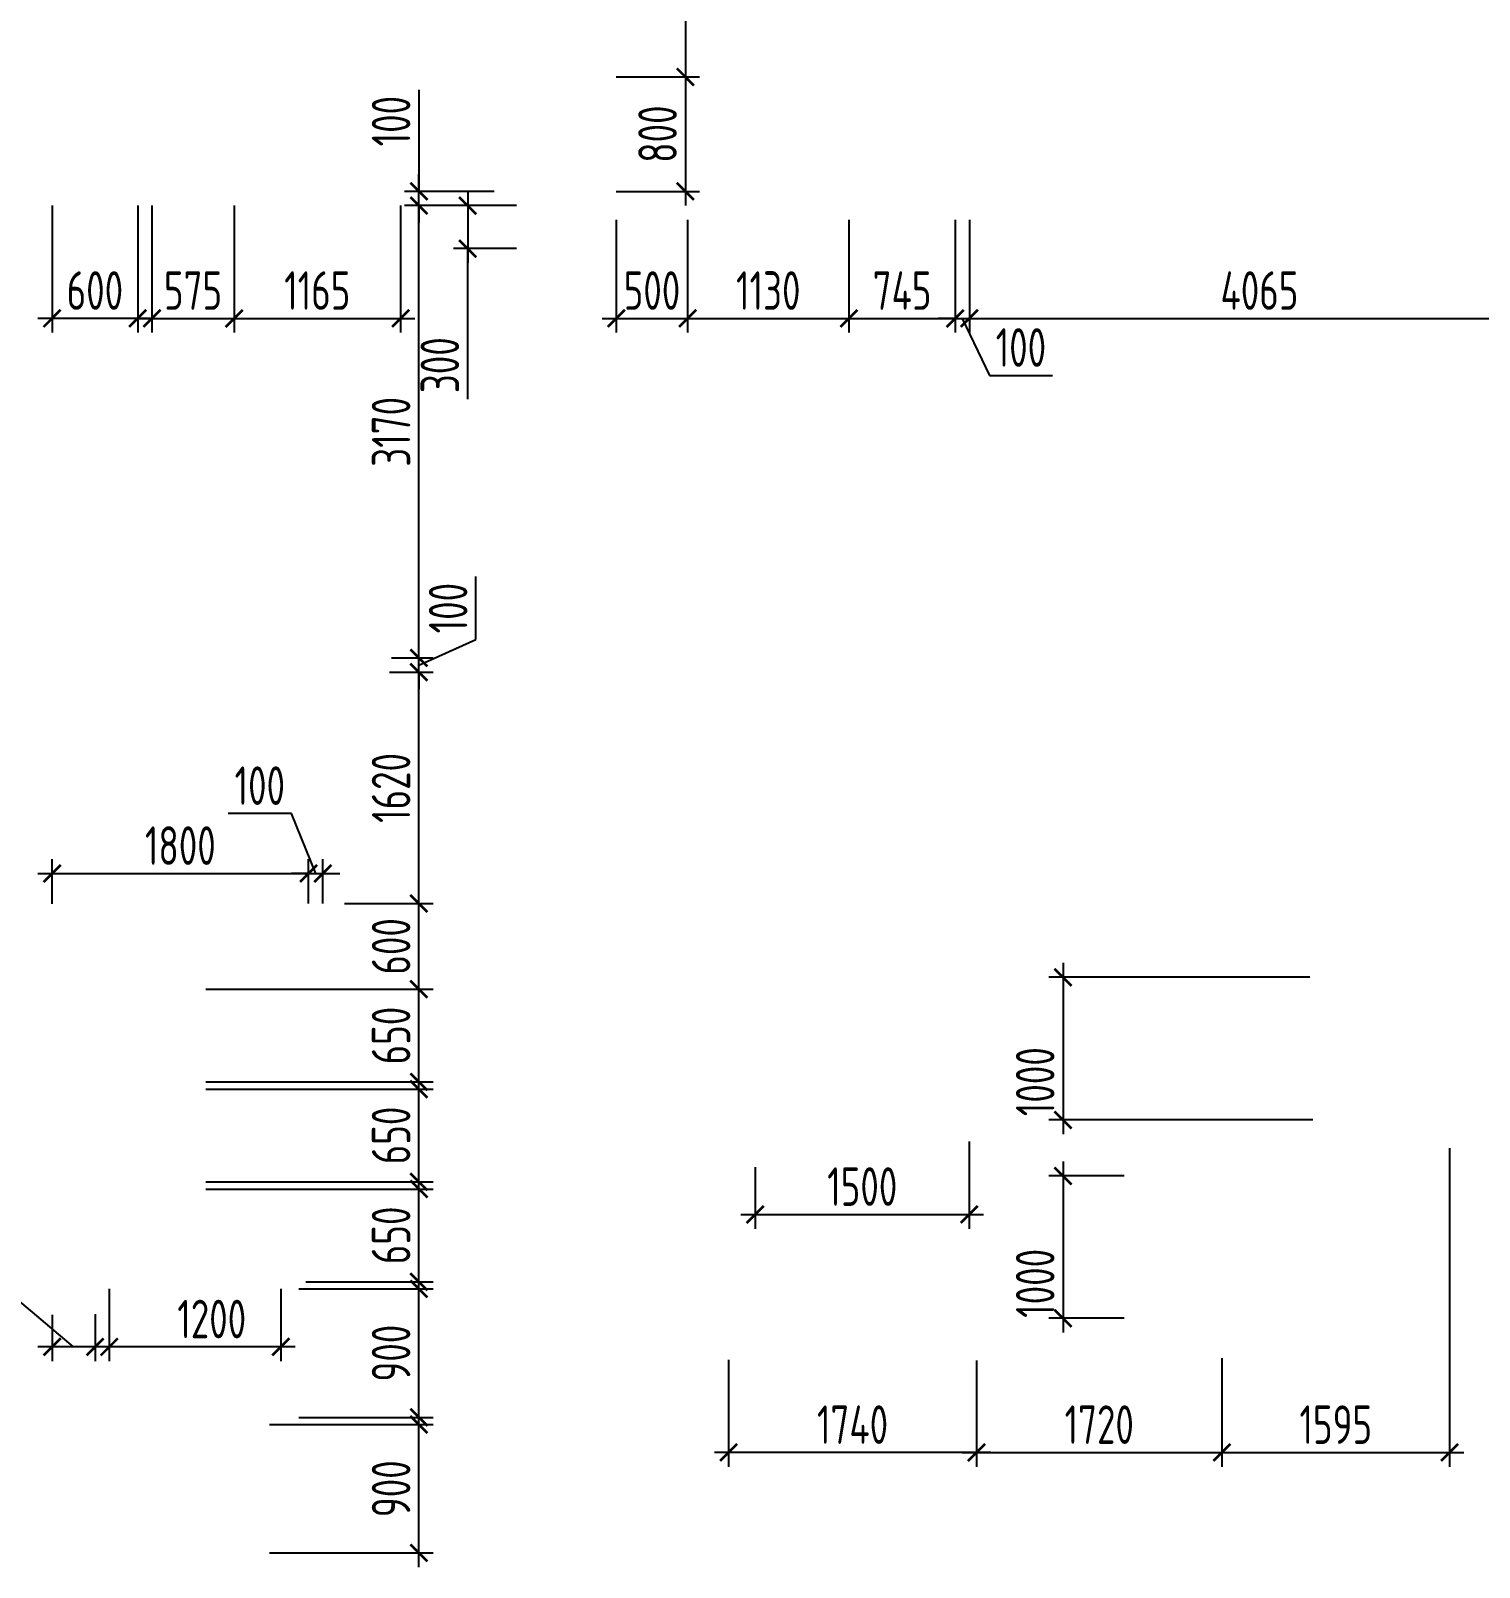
# Model space of a CAD drawing. Header units: millimetres. Extents: x -350007 to 535970, y -888 to 133718.
# Drawn here: x -194789 to -184635, y 61556 to 72321 of the extents above; entities that cross this region are included whole.
import ezdxf

# ---------------------------------------------------------------- set-up
doc = ezdxf.new("R2010")
doc.units = ezdxf.units.MM
doc.layers.add('АР_Размеры нов.', color=15, linetype='Continuous', lineweight=0)
doc.styles.add('ISOCPEUR', font='isocpeur.ttf', dxfattribs={"width": 0.7})
doc.dimstyles.new('R_100', dxfattribs={"dimtxt": 270, "dimasz": 120, "dimexe": 100, "dimexo": 0, "dimgap": 60, "dimtad": 1, "dimdec": 0, "dimrnd": 5, "dimzin": 0, "dimdsep": 46, "dimtxsty": 'ISOCPEUR', "dimblk": 'ARCHTICK', "dimcen": 0, "dimdle": 100, "dimclrd": 256, "dimclre": 256, "dimclrt": 256, "dimadec": 0, "dimazin": 0, "dimtfac": 2, "dimtdec": 0, "dimtofl": 0, "dimtmove": 1, "dimatfit": 3, "dimfxl": 1, "dimtvp": 3, "dimtolj": 1, "dimtzin": 0, "dimarcsym": 0})

# ---------------------------------------------------------------- blocks, each defined once
blk = doc.blocks.new('_ArchTick')
at = {"color": 0, "linetype": 'ByBlock', "const_width": 0.15}
blk.add_lwpolyline([(-0.5, -0.5), (0.5, 0.5)], dxfattribs=at)
blk = doc.blocks.new('*D2863')
at = {"layer": 'АР_Размеры нов.', "lineweight": -2, "ltscale": 100, "transparency": 16777216}
for p, q in [((-187553, 65790), (-187553, 64590)), ((-185824, 65690), (-187653, 65690)), ((-185801, 64690), (-187653, 64690))]:
    blk.add_line(p, q, dxfattribs=at)
at = {"layer": 'АР_Размеры нов.', "lineweight": -2, "ltscale": 100, "transparency": 16777216, "xscale": 120, "yscale": 120, "zscale": 120}
for p, rotation in [((-187553, 65690), 90), ((-187553, 64690), 270)]:
    blk.add_blockref('_ArchTick', p, dxfattribs=dict(at, rotation=rotation))
at = {"layer": 'АР_Размеры нов.', "ltscale": 100, "transparency": 16777216, "insert": (-187748, 64958), "char_height": 270, "attachment_point": 5, "rotation": 90, "style": 'ISOCPEUR'}
blk.add_mtext('\\A1;1000', dxfattribs=at)
blk = doc.blocks.new('*D2864')
at = {"layer": 'АР_Размеры нов.', "lineweight": -2, "ltscale": 100, "transparency": 16777216}
for p, q in [((-187553, 64398), (-187553, 63200)), ((-187125, 64298), (-187653, 64298)), ((-187125, 63300), (-187653, 63300))]:
    blk.add_line(p, q, dxfattribs=at)
at = {"layer": 'АР_Размеры нов.', "lineweight": -2, "ltscale": 100, "transparency": 16777216, "xscale": 120, "yscale": 120, "zscale": 120}
for p, rotation in [((-187553, 64298), 90), ((-187553, 63300), 270)]:
    blk.add_blockref('_ArchTick', p, dxfattribs=dict(at, rotation=rotation))
at = {"layer": 'АР_Размеры нов.', "ltscale": 100, "transparency": 16777216, "insert": (-187748, 63545), "char_height": 270, "attachment_point": 5, "rotation": 90, "style": 'ISOCPEUR'}
blk.add_mtext('\\A1;1000', dxfattribs=at)
blk = doc.blocks.new('*D2865')
at = {"layer": 'АР_Размеры нов.', "lineweight": -2, "ltscale": 100, "transparency": 16777216}
for p, q in [((-188159, 63004), (-188159, 62260)), ((-186439, 63021), (-186439, 62260)), ((-188259, 62360), (-186339, 62360))]:
    blk.add_line(p, q, dxfattribs=at)
at = {"layer": 'АР_Размеры нов.', "lineweight": -2, "ltscale": 100, "transparency": 16777216, "xscale": 120, "yscale": 120, "zscale": 120, "rotation": 180}
blk.add_blockref('_ArchTick', (-188159, 62360), dxfattribs=at)
at = {"layer": 'АР_Размеры нов.', "lineweight": -2, "ltscale": 100, "transparency": 16777216, "xscale": 120, "yscale": 120, "zscale": 120}
blk.add_blockref('_ArchTick', (-186439, 62360), dxfattribs=at)
at = {"layer": 'АР_Размеры нов.', "ltscale": 100, "transparency": 16777216, "insert": (-187299, 62555), "char_height": 270, "attachment_point": 5, "style": 'ISOCPEUR'}
blk.add_mtext('\\A1;1720', dxfattribs=at)
blk = doc.blocks.new('*D2866')
at = {"layer": 'АР_Размеры нов.', "lineweight": -2, "ltscale": 100, "transparency": 16777216}
for p, q in [((-188210, 64540), (-188210, 63928)), ((-189711, 64360), (-189711, 63928)), ((-189811, 64028), (-188110, 64028))]:
    blk.add_line(p, q, dxfattribs=at)
at = {"layer": 'АР_Размеры нов.', "lineweight": -2, "ltscale": 100, "transparency": 16777216, "xscale": 120, "yscale": 120, "zscale": 120, "rotation": 180}
blk.add_blockref('_ArchTick', (-189711, 64028), dxfattribs=at)
at = {"layer": 'АР_Размеры нов.', "lineweight": -2, "ltscale": 100, "transparency": 16777216, "xscale": 120, "yscale": 120, "zscale": 120}
blk.add_blockref('_ArchTick', (-188210, 64028), dxfattribs=at)
at = {"layer": 'АР_Размеры нов.', "ltscale": 100, "transparency": 16777216, "insert": (-188960, 64223), "char_height": 270, "attachment_point": 5, "style": 'ISOCPEUR'}
blk.add_mtext('\\A1;1500', dxfattribs=at)
blk = doc.blocks.new('*D2867')
at = {"layer": 'АР_Размеры нов.', "lineweight": -2, "ltscale": 100, "transparency": 16777216}
for p, q in [((-189897, 63010), (-189897, 62260)), ((-188159, 63004), (-188159, 62260)), ((-188059, 62360), (-189997, 62360))]:
    blk.add_line(p, q, dxfattribs=at)
at = {"layer": 'АР_Размеры нов.', "lineweight": -2, "ltscale": 100, "transparency": 16777216, "xscale": 120, "yscale": 120, "zscale": 120, "rotation": 180}
blk.add_blockref('_ArchTick', (-189897, 62360), dxfattribs=at)
at = {"layer": 'АР_Размеры нов.', "lineweight": -2, "ltscale": 100, "transparency": 16777216, "xscale": 120, "yscale": 120, "zscale": 120}
blk.add_blockref('_ArchTick', (-188159, 62360), dxfattribs=at)
at = {"layer": 'АР_Размеры нов.', "ltscale": 100, "transparency": 16777216, "insert": (-189028, 62555), "char_height": 270, "attachment_point": 5, "style": 'ISOCPEUR'}
blk.add_mtext('\\A1;1740', dxfattribs=at)
blk = doc.blocks.new('*D2868')
at = {"layer": 'АР_Размеры нов.', "lineweight": -2, "ltscale": 100, "transparency": 16777216}
for p, q in [((-184843, 64491), (-184843, 62260)), ((-186439, 63021), (-186439, 62260)), ((-186539, 62360), (-184743, 62360))]:
    blk.add_line(p, q, dxfattribs=at)
at = {"layer": 'АР_Размеры нов.', "lineweight": -2, "ltscale": 100, "transparency": 16777216, "xscale": 120, "yscale": 120, "zscale": 120, "rotation": 180}
blk.add_blockref('_ArchTick', (-186439, 62360), dxfattribs=at)
at = {"layer": 'АР_Размеры нов.', "lineweight": -2, "ltscale": 100, "transparency": 16777216, "xscale": 120, "yscale": 120, "zscale": 120}
blk.add_blockref('_ArchTick', (-184843, 62360), dxfattribs=at)
at = {"layer": 'АР_Размеры нов.', "ltscale": 100, "transparency": 16777216, "insert": (-185641, 62555), "char_height": 270, "attachment_point": 5, "style": 'ISOCPEUR'}
blk.add_mtext('\\A1;1595', dxfattribs=at)
blk = doc.blocks.new('*D2872')
at = {"layer": 'АР_Размеры нов.', "lineweight": -2, "ltscale": 100, "transparency": 16777216}
for p, q in [((-190184, 70996), (-190184, 70206)), ((-189054, 70996), (-189054, 70206)), ((-190284, 70306), (-188954, 70306))]:
    blk.add_line(p, q, dxfattribs=at)
at = {"layer": 'АР_Размеры нов.', "lineweight": -2, "ltscale": 100, "transparency": 16777216, "xscale": 120, "yscale": 120, "zscale": 120, "rotation": 180}
blk.add_blockref('_ArchTick', (-190184, 70306), dxfattribs=at)
at = {"layer": 'АР_Размеры нов.', "lineweight": -2, "ltscale": 100, "transparency": 16777216, "xscale": 120, "yscale": 120, "zscale": 120}
blk.add_blockref('_ArchTick', (-189054, 70306), dxfattribs=at)
at = {"layer": 'АР_Размеры нов.', "ltscale": 100, "transparency": 16777216, "insert": (-189619, 70501), "char_height": 270, "attachment_point": 5, "style": 'ISOCPEUR'}
blk.add_mtext('\\A1;1130', dxfattribs=at)
blk = doc.blocks.new('*D2873')
at = {"layer": 'АР_Размеры нов.', "lineweight": -2, "ltscale": 100, "transparency": 16777216}
for p, q in [((-190200, 73798), (-190200, 71898)), ((-190684, 73698), (-190100, 73698)), ((-190684, 71998), (-190100, 71998))]:
    blk.add_line(p, q, dxfattribs=at)
at = {"layer": 'АР_Размеры нов.', "lineweight": -2, "ltscale": 100, "transparency": 16777216, "xscale": 120, "yscale": 120, "zscale": 120}
for p, rotation in [((-190200, 73698), 90), ((-190200, 71998), 270)]:
    blk.add_blockref('_ArchTick', p, dxfattribs=dict(at, rotation=rotation))
at = {"layer": 'АР_Размеры нов.', "ltscale": 100, "transparency": 16777216, "insert": (-190395, 72848), "char_height": 270, "attachment_point": 5, "rotation": 90, "style": 'ISOCPEUR'}
blk.add_mtext('\\A1;1700', dxfattribs=at)
blk = doc.blocks.new('*D2874')
at = {"layer": 'АР_Размеры нов.', "lineweight": -2, "ltscale": 100, "transparency": 16777216}
for p, q in [((-193363, 71096), (-193363, 70206)), ((-192196, 71096), (-192196, 70206)), ((-193463, 70306), (-192096, 70306))]:
    blk.add_line(p, q, dxfattribs=at)
at = {"layer": 'АР_Размеры нов.', "lineweight": -2, "ltscale": 100, "transparency": 16777216, "xscale": 120, "yscale": 120, "zscale": 120, "rotation": 180}
blk.add_blockref('_ArchTick', (-193363, 70306), dxfattribs=at)
at = {"layer": 'АР_Размеры нов.', "lineweight": -2, "ltscale": 100, "transparency": 16777216, "xscale": 120, "yscale": 120, "zscale": 120}
blk.add_blockref('_ArchTick', (-192196, 70306), dxfattribs=at)
at = {"layer": 'АР_Размеры нов.', "ltscale": 100, "transparency": 16777216, "insert": (-192780, 70501), "char_height": 270, "attachment_point": 5, "style": 'ISOCPEUR'}
blk.add_mtext('\\A1;1165', dxfattribs=at)
blk = doc.blocks.new('*D2793')
at = {"layer": 'АР_Размеры нов.', "lineweight": -2, "ltscale": 100, "transparency": 16777216}
for p, q in [((-193939, 71096), (-193939, 70206)), ((-193363, 71096), (-193363, 70206)), ((-194039, 70306), (-193263, 70306))]:
    blk.add_line(p, q, dxfattribs=at)
at = {"layer": 'АР_Размеры нов.', "lineweight": -2, "ltscale": 100, "transparency": 16777216, "xscale": 120, "yscale": 120, "zscale": 120, "rotation": 180}
blk.add_blockref('_ArchTick', (-193939, 70306), dxfattribs=at)
at = {"layer": 'АР_Размеры нов.', "lineweight": -2, "ltscale": 100, "transparency": 16777216, "xscale": 120, "yscale": 120, "zscale": 120}
blk.add_blockref('_ArchTick', (-193363, 70306), dxfattribs=at)
at = {"layer": 'АР_Размеры нов.', "ltscale": 100, "transparency": 16777216, "insert": (-193651, 70501), "char_height": 270, "attachment_point": 5, "style": 'ISOCPEUR'}
blk.add_mtext('\\A1;575', dxfattribs=at)
blk = doc.blocks.new('*D2794')
at = {"layer": 'АР_Размеры нов.', "lineweight": -2, "ltscale": 100, "transparency": 16777216}
for p, q in [((-190684, 70996), (-190684, 70206)), ((-190184, 70996), (-190184, 70206)), ((-190784, 70306), (-190084, 70306))]:
    blk.add_line(p, q, dxfattribs=at)
at = {"layer": 'АР_Размеры нов.', "lineweight": -2, "ltscale": 100, "transparency": 16777216, "xscale": 120, "yscale": 120, "zscale": 120, "rotation": 180}
blk.add_blockref('_ArchTick', (-190684, 70306), dxfattribs=at)
at = {"layer": 'АР_Размеры нов.', "lineweight": -2, "ltscale": 100, "transparency": 16777216, "xscale": 120, "yscale": 120, "zscale": 120}
blk.add_blockref('_ArchTick', (-190184, 70306), dxfattribs=at)
at = {"layer": 'АР_Размеры нов.', "ltscale": 100, "transparency": 16777216, "insert": (-190434, 70501), "char_height": 270, "attachment_point": 5, "style": 'ISOCPEUR'}
blk.add_mtext('\\A1;500', dxfattribs=at)
blk = doc.blocks.new('*D2809')
at = {"layer": 'АР_Размеры нов.', "lineweight": -2, "ltscale": 100, "transparency": 16777216}
for p, q in [((-190200, 72098), (-190200, 71096)), ((-190684, 71998), (-190100, 71998)), ((-190684, 71196), (-190100, 71196))]:
    blk.add_line(p, q, dxfattribs=at)
at = {"layer": 'АР_Размеры нов.', "lineweight": -2, "ltscale": 100, "transparency": 16777216, "xscale": 120, "yscale": 120, "zscale": 120}
for p, rotation in [((-190200, 71998), 90), ((-190200, 71196), 270)]:
    blk.add_blockref('_ArchTick', p, dxfattribs=dict(at, rotation=rotation))
at = {"layer": 'АР_Размеры нов.', "ltscale": 100, "transparency": 16777216, "insert": (-190395, 71597), "char_height": 270, "attachment_point": 5, "rotation": 90, "style": 'ISOCPEUR'}
blk.add_mtext('\\A1;800', dxfattribs=at)
blk = doc.blocks.new('*D1682')
at = {"layer": 'АР_Размеры нов.', "lineweight": -2, "ltscale": 500, "transparency": 16777216}
for p, q in [((-193114, 62556), (-191968, 62556)), ((-192068, 61556), (-192068, 62656)), ((-193114, 61656), (-191968, 61656))]:
    blk.add_line(p, q, dxfattribs=at)
at = {"layer": 'АР_Размеры нов.', "lineweight": -2, "ltscale": 500, "transparency": 16777216, "xscale": 120, "yscale": 120, "zscale": 120}
for p, rotation in [((-192068, 62556), 90), ((-192068, 61656), 270)]:
    blk.add_blockref('_ArchTick', p, dxfattribs=dict(at, rotation=rotation))
at = {"layer": 'АР_Размеры нов.', "lineweight": 13, "ltscale": 500, "transparency": 16777216, "insert": (-192263, 62106), "char_height": 270, "attachment_point": 5, "rotation": 90, "style": 'ISOCPEUR'}
blk.add_mtext('\\A1;900', dxfattribs=at)
blk = doc.blocks.new('*D1683')
at = {"layer": 'АР_Размеры нов.', "lineweight": -2, "ltscale": 500, "transparency": 16777216}
for p, q in [((-192068, 62506), (-192068, 63606)), ((-192910, 63506), (-191968, 63506)), ((-192910, 62606), (-191968, 62606))]:
    blk.add_line(p, q, dxfattribs=at)
at = {"layer": 'АР_Размеры нов.', "lineweight": -2, "ltscale": 500, "transparency": 16777216, "xscale": 120, "yscale": 120, "zscale": 120}
for p, rotation in [((-192068, 63506), 90), ((-192068, 62606), 270)]:
    blk.add_blockref('_ArchTick', p, dxfattribs=dict(at, rotation=rotation))
at = {"layer": 'АР_Размеры нов.', "lineweight": 13, "ltscale": 500, "transparency": 16777216, "insert": (-192263, 63056), "char_height": 270, "attachment_point": 5, "rotation": 90, "style": 'ISOCPEUR'}
blk.add_mtext('\\A1;900', dxfattribs=at)
blk = doc.blocks.new('*D1684')
at = {"layer": 'АР_Размеры нов.', "lineweight": -2, "ltscale": 500, "transparency": 16777216}
for p, q in [((-194238, 63506), (-194238, 63000)), ((-193036, 63506), (-193036, 63000)), ((-192936, 63100), (-194338, 63100))]:
    blk.add_line(p, q, dxfattribs=at)
at = {"layer": 'АР_Размеры нов.', "lineweight": -2, "ltscale": 500, "transparency": 16777216, "xscale": 120, "yscale": 120, "zscale": 120, "rotation": 180}
blk.add_blockref('_ArchTick', (-194238, 63100), dxfattribs=at)
at = {"layer": 'АР_Размеры нов.', "lineweight": -2, "ltscale": 500, "transparency": 16777216, "xscale": 120, "yscale": 120, "zscale": 120}
blk.add_blockref('_ArchTick', (-193036, 63100), dxfattribs=at)
at = {"layer": 'АР_Размеры нов.', "lineweight": 13, "ltscale": 500, "transparency": 16777216, "insert": (-193520, 63295), "char_height": 270, "attachment_point": 5, "style": 'ISOCPEUR'}
blk.add_mtext('\\A1;1200', dxfattribs=at)
blk = doc.blocks.new('*D1685')
at = {"layer": 'АР_Размеры нов.', "lineweight": -2, "ltscale": 500, "transparency": 16777216}
for p, q in [((-194882, 63431), (-195361, 63431)), ((-194489, 63100), (-194882, 63431)), ((-194639, 63325), (-194639, 63000)), ((-194338, 63328), (-194338, 63000)), ((-194238, 63100), (-194739, 63100))]:
    blk.add_line(p, q, dxfattribs=at)
at = {"layer": 'АР_Размеры нов.', "lineweight": -2, "ltscale": 500, "transparency": 16777216, "xscale": 120, "yscale": 120, "zscale": 120, "rotation": 180}
blk.add_blockref('_ArchTick', (-194639, 63100), dxfattribs=at)
at = {"layer": 'АР_Размеры нов.', "lineweight": -2, "ltscale": 500, "transparency": 16777216, "xscale": 120, "yscale": 120, "zscale": 120}
blk.add_blockref('_ArchTick', (-194338, 63100), dxfattribs=at)
at = {"layer": 'АР_Размеры нов.', "lineweight": 13, "ltscale": 500, "transparency": 16777216, "insert": (-195122, 63626), "char_height": 270, "attachment_point": 5, "style": 'ISOCPEUR'}
blk.add_mtext('\\A1;300', dxfattribs=at)
blk = doc.blocks.new('*D1686')
at = {"layer": 'АР_Размеры нов.', "lineweight": -2, "ltscale": 500, "transparency": 16777216}
for p, q in [((-192068, 63456), (-192068, 64306)), ((-193562, 64206), (-191968, 64206)), ((-192860, 63556), (-191968, 63556))]:
    blk.add_line(p, q, dxfattribs=at)
at = {"layer": 'АР_Размеры нов.', "lineweight": -2, "ltscale": 500, "transparency": 16777216, "xscale": 120, "yscale": 120, "zscale": 120}
for p, rotation in [((-192068, 64206), 90), ((-192068, 63556), 270)]:
    blk.add_blockref('_ArchTick', p, dxfattribs=dict(at, rotation=rotation))
at = {"layer": 'АР_Размеры нов.', "lineweight": 13, "ltscale": 500, "transparency": 16777216, "insert": (-192263, 63881), "char_height": 270, "attachment_point": 5, "rotation": 90, "style": 'ISOCPEUR'}
blk.add_mtext('\\A1;650', dxfattribs=at)
blk = doc.blocks.new('*D1687')
at = {"layer": 'АР_Размеры нов.', "lineweight": -2, "ltscale": 500, "transparency": 16777216}
for p, q in [((-192068, 64156), (-192068, 65006)), ((-193562, 64906), (-191968, 64906)), ((-193562, 64256), (-191968, 64256))]:
    blk.add_line(p, q, dxfattribs=at)
at = {"layer": 'АР_Размеры нов.', "lineweight": -2, "ltscale": 500, "transparency": 16777216, "xscale": 120, "yscale": 120, "zscale": 120}
for p, rotation in [((-192068, 64906), 90), ((-192068, 64256), 270)]:
    blk.add_blockref('_ArchTick', p, dxfattribs=dict(at, rotation=rotation))
at = {"layer": 'АР_Размеры нов.', "lineweight": 13, "ltscale": 500, "transparency": 16777216, "insert": (-192263, 64581), "char_height": 270, "attachment_point": 5, "rotation": 90, "style": 'ISOCPEUR'}
blk.add_mtext('\\A1;650', dxfattribs=at)
blk = doc.blocks.new('*D1688')
at = {"layer": 'АР_Размеры нов.', "lineweight": -2, "ltscale": 500, "transparency": 16777216}
for p, q in [((-192068, 64856), (-192068, 65706)), ((-193562, 65606), (-191968, 65606)), ((-193562, 64956), (-191968, 64956))]:
    blk.add_line(p, q, dxfattribs=at)
at = {"layer": 'АР_Размеры нов.', "lineweight": -2, "ltscale": 500, "transparency": 16777216, "xscale": 120, "yscale": 120, "zscale": 120}
for p, rotation in [((-192068, 65606), 90), ((-192068, 64956), 270)]:
    blk.add_blockref('_ArchTick', p, dxfattribs=dict(at, rotation=rotation))
at = {"layer": 'АР_Размеры нов.', "lineweight": 13, "ltscale": 500, "transparency": 16777216, "insert": (-192263, 65281), "char_height": 270, "attachment_point": 5, "rotation": 90, "style": 'ISOCPEUR'}
blk.add_mtext('\\A1;650', dxfattribs=at)
blk = doc.blocks.new('*D1689')
at = {"layer": 'АР_Размеры нов.', "lineweight": -2, "ltscale": 500, "transparency": 16777216}
for p, q in [((-194639, 71096), (-194639, 70206)), ((-194039, 71096), (-194039, 70206)), ((-193939, 70306), (-194739, 70306))]:
    blk.add_line(p, q, dxfattribs=at)
at = {"layer": 'АР_Размеры нов.', "lineweight": -2, "ltscale": 500, "transparency": 16777216, "xscale": 120, "yscale": 120, "zscale": 120, "rotation": 180}
blk.add_blockref('_ArchTick', (-194639, 70306), dxfattribs=at)
at = {"layer": 'АР_Размеры нов.', "lineweight": -2, "ltscale": 500, "transparency": 16777216, "xscale": 120, "yscale": 120, "zscale": 120}
blk.add_blockref('_ArchTick', (-194039, 70306), dxfattribs=at)
at = {"layer": 'АР_Размеры нов.', "lineweight": 13, "ltscale": 500, "transparency": 16777216, "insert": (-194339, 70501), "char_height": 270, "attachment_point": 5, "style": 'ISOCPEUR'}
blk.add_mtext('\\A1;600', dxfattribs=at)
blk = doc.blocks.new('*D1690')
at = {"layer": 'АР_Размеры нов.', "lineweight": -2, "ltscale": 500, "transparency": 16777216}
for p, q in [((-189054, 70996), (-189054, 70206)), ((-188309, 70996), (-188309, 70206)), ((-189154, 70306), (-188209, 70306))]:
    blk.add_line(p, q, dxfattribs=at)
at = {"layer": 'АР_Размеры нов.', "lineweight": -2, "ltscale": 500, "transparency": 16777216, "xscale": 120, "yscale": 120, "zscale": 120, "rotation": 180}
blk.add_blockref('_ArchTick', (-189054, 70306), dxfattribs=at)
at = {"layer": 'АР_Размеры нов.', "lineweight": -2, "ltscale": 500, "transparency": 16777216, "xscale": 120, "yscale": 120, "zscale": 120}
blk.add_blockref('_ArchTick', (-188309, 70306), dxfattribs=at)
at = {"layer": 'АР_Размеры нов.', "lineweight": 13, "ltscale": 500, "transparency": 16777216, "insert": (-188681, 70501), "char_height": 270, "attachment_point": 5, "style": 'ISOCPEUR'}
blk.add_mtext('\\A1;745', dxfattribs=at)
blk = doc.blocks.new('*D1691')
at = {"layer": 'АР_Размеры нов.', "lineweight": -2, "ltscale": 500, "transparency": 16777216}
for p, q in [((-188309, 70996), (-188309, 70206)), ((-188209, 70996), (-188209, 70206)), ((-188309, 70306), (-188429, 70306)), ((-188309, 70306), (-188209, 70306)), ((-188259, 70306), (-188068, 69907)), ((-188209, 70306), (-188089, 70306)), ((-188068, 69907), (-187627, 69907))]:
    blk.add_line(p, q, dxfattribs=at)
at = {"layer": 'АР_Размеры нов.', "lineweight": -2, "ltscale": 500, "transparency": 16777216, "xscale": 120, "yscale": 120, "zscale": 120}
blk.add_blockref('_ArchTick', (-188309, 70306), dxfattribs=at)
at = {"layer": 'АР_Размеры нов.', "lineweight": -2, "ltscale": 500, "transparency": 16777216, "xscale": 120, "yscale": 120, "zscale": 120, "rotation": 180}
blk.add_blockref('_ArchTick', (-188209, 70306), dxfattribs=at)
at = {"layer": 'АР_Размеры нов.', "lineweight": 13, "ltscale": 500, "transparency": 16777216, "insert": (-187848, 70102), "char_height": 270, "attachment_point": 5, "style": 'ISOCPEUR'}
blk.add_mtext('\\A1;100', dxfattribs=at)
blk = doc.blocks.new('*D1692')
at = {"layer": 'АР_Размеры нов.', "lineweight": -2, "ltscale": 500, "transparency": 16777216}
for p, q in [((-188209, 70996), (-188209, 70206)), ((-184144, 70996), (-184144, 70206)), ((-188309, 70306), (-184044, 70306))]:
    blk.add_line(p, q, dxfattribs=at)
at = {"layer": 'АР_Размеры нов.', "lineweight": -2, "ltscale": 500, "transparency": 16777216, "xscale": 120, "yscale": 120, "zscale": 120, "rotation": 180}
blk.add_blockref('_ArchTick', (-188209, 70306), dxfattribs=at)
at = {"layer": 'АР_Размеры нов.', "lineweight": -2, "ltscale": 500, "transparency": 16777216, "xscale": 120, "yscale": 120, "zscale": 120}
blk.add_blockref('_ArchTick', (-184144, 70306), dxfattribs=at)
at = {"layer": 'АР_Размеры нов.', "lineweight": 13, "ltscale": 500, "transparency": 16777216, "insert": (-186176, 70501), "char_height": 270, "attachment_point": 5, "style": 'ISOCPEUR'}
blk.add_mtext('\\A1;4065', dxfattribs=at)
blk = doc.blocks.new('*D1699')
at = {"layer": 'АР_Размеры нов.', "lineweight": -2, "ltscale": 500, "transparency": 16777216}
for p, q in [((-192068, 65506), (-192068, 66306)), ((-192590, 66206), (-191968, 66206)), ((-193562, 65606), (-191968, 65606))]:
    blk.add_line(p, q, dxfattribs=at)
at = {"layer": 'АР_Размеры нов.', "lineweight": -2, "ltscale": 500, "transparency": 16777216, "xscale": 120, "yscale": 120, "zscale": 120}
for p, rotation in [((-192068, 66206), 90), ((-192068, 65606), 270)]:
    blk.add_blockref('_ArchTick', p, dxfattribs=dict(at, rotation=rotation))
at = {"layer": 'АР_Размеры нов.', "lineweight": 13, "ltscale": 500, "transparency": 16777216, "insert": (-192263, 65906), "char_height": 270, "attachment_point": 5, "rotation": 90, "style": 'ISOCPEUR'}
blk.add_mtext('\\A1;600', dxfattribs=at)
blk = doc.blocks.new('*D1700')
at = {"layer": 'АР_Размеры нов.', "lineweight": -2, "ltscale": 500, "transparency": 16777216}
for p, q in [((-192274, 67827), (-191968, 67827)), ((-192068, 66106), (-192068, 67927)), ((-192590, 66206), (-191968, 66206))]:
    blk.add_line(p, q, dxfattribs=at)
at = {"layer": 'АР_Размеры нов.', "lineweight": -2, "ltscale": 500, "transparency": 16777216, "xscale": 120, "yscale": 120, "zscale": 120}
for p, rotation in [((-192068, 67827), 90), ((-192068, 66206), 270)]:
    blk.add_blockref('_ArchTick', p, dxfattribs=dict(at, rotation=rotation))
at = {"layer": 'АР_Размеры нов.', "lineweight": 13, "ltscale": 500, "transparency": 16777216, "insert": (-192263, 67016), "char_height": 270, "attachment_point": 5, "rotation": 90, "style": 'ISOCPEUR'}
blk.add_mtext('\\A1;1620', dxfattribs=at)
blk = doc.blocks.new('*D1701')
at = {"layer": 'АР_Размеры нов.', "lineweight": -2, "ltscale": 500, "transparency": 16777216}
for p, q in [((-191668, 68055), (-191668, 68497)), ((-192068, 67877), (-191668, 68055)), ((-192068, 67927), (-192068, 68047)), ((-192274, 67827), (-191968, 67827)), ((-192261, 67927), (-191968, 67927)), ((-192068, 67827), (-192068, 67927)), ((-192068, 67827), (-192068, 67707))]:
    blk.add_line(p, q, dxfattribs=at)
at = {"layer": 'АР_Размеры нов.', "lineweight": -2, "ltscale": 500, "transparency": 16777216, "xscale": 120, "yscale": 120, "zscale": 120}
for p, rotation in [((-192068, 67927), 270), ((-192068, 67827), 90)]:
    blk.add_blockref('_ArchTick', p, dxfattribs=dict(at, rotation=rotation))
at = {"layer": 'АР_Размеры нов.', "lineweight": 13, "ltscale": 500, "transparency": 16777216, "insert": (-191863, 68276), "char_height": 270, "attachment_point": 5, "rotation": 90, "style": 'ISOCPEUR'}
blk.add_mtext('\\A1;100', dxfattribs=at)
blk = doc.blocks.new('*D1702')
at = {"layer": 'АР_Размеры нов.', "lineweight": -2, "ltscale": 500, "transparency": 16777216}
for p, q in [((-192068, 67827), (-192068, 71196)), ((-191684, 71096), (-192168, 71096)), ((-192261, 67927), (-191968, 67927))]:
    blk.add_line(p, q, dxfattribs=at)
at = {"layer": 'АР_Размеры нов.', "lineweight": -2, "ltscale": 500, "transparency": 16777216, "xscale": 120, "yscale": 120, "zscale": 120}
for p, rotation in [((-192068, 71096), 90), ((-192068, 67927), 270)]:
    blk.add_blockref('_ArchTick', p, dxfattribs=dict(at, rotation=rotation))
at = {"layer": 'АР_Размеры нов.', "lineweight": 13, "ltscale": 500, "transparency": 16777216, "insert": (-192263, 69511), "char_height": 270, "attachment_point": 5, "rotation": 90, "style": 'ISOCPEUR'}
blk.add_mtext('\\A1;3170', dxfattribs=at)
blk = doc.blocks.new('*D1752')
at = {"layer": 'АР_Размеры нов.', "lineweight": -2, "ltscale": 500, "transparency": 16777216}
for p, q in [((-194639, 66203), (-194639, 66517)), ((-192841, 66206), (-192841, 66517)), ((-194739, 66417), (-192741, 66417))]:
    blk.add_line(p, q, dxfattribs=at)
at = {"layer": 'АР_Размеры нов.', "lineweight": -2, "ltscale": 500, "transparency": 16777216, "xscale": 120, "yscale": 120, "zscale": 120, "rotation": 180}
blk.add_blockref('_ArchTick', (-194639, 66417), dxfattribs=at)
at = {"layer": 'АР_Размеры нов.', "lineweight": -2, "ltscale": 500, "transparency": 16777216, "xscale": 120, "yscale": 120, "zscale": 120}
blk.add_blockref('_ArchTick', (-192841, 66417), dxfattribs=at)
at = {"layer": 'АР_Размеры нов.', "lineweight": 13, "ltscale": 500, "transparency": 16777216, "insert": (-193740, 66612), "char_height": 270, "attachment_point": 5, "style": 'ISOCPEUR'}
blk.add_mtext('\\A1;1800', dxfattribs=at)
blk = doc.blocks.new('*D1753')
at = {"layer": 'АР_Размеры нов.', "lineweight": -2, "ltscale": 500, "transparency": 16777216}
for p, q in [((-192962, 66837), (-193404, 66837)), ((-192791, 66417), (-192962, 66837)), ((-192841, 66206), (-192841, 66517)), ((-192741, 66206), (-192741, 66517)), ((-192841, 66417), (-192961, 66417)), ((-192841, 66417), (-192741, 66417)), ((-192741, 66417), (-192621, 66417))]:
    blk.add_line(p, q, dxfattribs=at)
at = {"layer": 'АР_Размеры нов.', "lineweight": -2, "ltscale": 500, "transparency": 16777216, "xscale": 120, "yscale": 120, "zscale": 120}
blk.add_blockref('_ArchTick', (-192841, 66417), dxfattribs=at)
at = {"layer": 'АР_Размеры нов.', "lineweight": -2, "ltscale": 500, "transparency": 16777216, "xscale": 120, "yscale": 120, "zscale": 120, "rotation": 180}
blk.add_blockref('_ArchTick', (-192741, 66417), dxfattribs=at)
at = {"layer": 'АР_Размеры нов.', "lineweight": 13, "ltscale": 500, "transparency": 16777216, "insert": (-193183, 67032), "char_height": 270, "attachment_point": 5, "style": 'ISOCPEUR'}
blk.add_mtext('\\A1;100', dxfattribs=at)
blk = doc.blocks.new('*D2126')
at = {"layer": 'АР_Размеры нов.', "lineweight": -2, "ltscale": 500, "transparency": 16777216}
for p, q in [((-192068, 71908), (-192068, 71196)), ((-192068, 71196), (-192068, 71316)), ((-191540, 71196), (-192168, 71196)), ((-192068, 71096), (-192068, 71196)), ((-191540, 71096), (-192168, 71096)), ((-192068, 71096), (-192068, 70976))]:
    blk.add_line(p, q, dxfattribs=at)
at = {"layer": 'АР_Размеры нов.', "lineweight": -2, "ltscale": 500, "transparency": 16777216, "xscale": 120, "yscale": 120, "zscale": 120}
for p, rotation in [((-192068, 71196), 270), ((-192068, 71096), 90)]:
    blk.add_blockref('_ArchTick', p, dxfattribs=dict(at, rotation=rotation))
at = {"layer": 'АР_Размеры нов.', "lineweight": 13, "ltscale": 500, "transparency": 16777216, "insert": (-192263, 71688), "char_height": 270, "attachment_point": 5, "rotation": 90, "style": 'ISOCPEUR'}
blk.add_mtext('\\A1;100', dxfattribs=at)
blk = doc.blocks.new('*D3300')
at = {"layer": 'АР_Размеры нов.', "lineweight": -2, "transparency": 16777216}
for p, q in [((-191726, 71196), (-191726, 70695)), ((-191384, 71096), (-191826, 71096)), ((-191384, 70795), (-191826, 70795)), ((-191726, 69739), (-191726, 70795))]:
    blk.add_line(p, q, dxfattribs=at)
at = {"layer": 'АР_Размеры нов.', "lineweight": -2, "transparency": 16777216, "xscale": 120, "yscale": 120, "zscale": 120}
for p, rotation in [((-191726, 71096), 90), ((-191726, 70795), 270)]:
    blk.add_blockref('_ArchTick', p, dxfattribs=dict(at, rotation=rotation))
at = {"layer": 'АР_Размеры нов.', "transparency": 16777216, "insert": (-191921, 69978), "char_height": 270, "attachment_point": 5, "rotation": 90, "style": 'ISOCPEUR'}
blk.add_mtext('\\A1;300', dxfattribs=at)

msp = doc.modelspace()

# ---------------------------------------------------------------- dimensions: what is measured, and where the dimension line sits
at = {"layer": 'АР_Размеры нов.', "ltscale": 100}
for base, p1, p2, picture, middle in [((-190200.1, 71998.2), (-190683.9, 73698.2), (-190683.9, 71998.2), '*D2873', (-190395.1, 72848.2)), ((-190200.1427, 71195.6825), (-190683.8535, 71998.1647), (-190683.8535, 71195.6825), '*D2809', (-190395.1427, 71596.9236))]:
    dim = msp.add_linear_dim(base=base, p1=p1, p2=p2, angle=90, dimstyle='R_100', override={"dimpost": '\\X', "dimfxl": 2.5, "dimarcsym": 1}, dxfattribs=at)
    dim.commit()
    dim.dimension.update_dxf_attribs({"geometry": picture, "text_midpoint": middle})
at = {"layer": 'АР_Размеры нов.', "lineweight": 13, "ltscale": 500}
for base, p1, p2, picture, middle in [((-192067.8, 71195.7), (-191540.2, 71095.7), (-191540.2, 71195.7), '*D2126', (-192038.7, 71687.5)), ((-192067.8, 67926.8), (-192273.7, 67826.8), (-192260.7, 67926.8), '*D1701', (-191667.8, 68115.3))]:
    dim = msp.add_linear_dim(base=base, p1=p1, p2=p2, angle=90, dimstyle='R_100', override={"dimpost": '\\X'}, dxfattribs=at)
    dim.commit()
    dim.dimension.update_dxf_attribs({"geometry": picture, "text_midpoint": middle, "dimtype": 160})
for base, p1, p2, picture, middle in [((-192067.8, 71095.7), (-192260.7, 67926.8), (-191684.3, 71095.7), '*D1702', (-192262.8, 69511.3)), ((-192067.8, 67826.8), (-192590.3, 66205.7), (-192273.7, 67826.8), '*D1700', (-192262.8, 67016.3)), ((-192067.8, 66205.7), (-193562.2, 65605.7), (-192590.3, 66205.7), '*D1699', (-192262.8, 65905.7)), ((-192067.8, 65605.7), (-193562.2, 64955.7), (-193562.2, 65605.7), '*D1688', (-192262.8, 65280.7)), ((-192067.8, 64905.7), (-193562.1, 64255.6), (-193562.2, 64905.7), '*D1687', (-192262.8, 64580.6)), ((-192067.8, 64205.6), (-192860.4, 63555.7), (-193562.1, 64205.6), '*D1686', (-192262.8, 63880.7)), ((-192067.8, 63505.7), (-192910.5, 62605.7), (-192910.5, 63505.7), '*D1683', (-192262.8, 63055.7)), ((-192067.8, 62555.7), (-193114.2, 61655.7), (-193114.3, 62555.7), '*D1682', (-192262.8, 62105.7))]:
    dim = msp.add_linear_dim(base=base, p1=p1, p2=p2, angle=90, dimstyle='R_100', override={"dimpost": '\\X'}, dxfattribs=at)
    dim.commit()
    dim.dimension.update_dxf_attribs({"geometry": picture, "text_midpoint": middle})
at = {"layer": 'АР_Размеры нов.'}
dim = msp.add_linear_dim(base=(-191726.4, 70795.4), p1=(-191383.9, 71095.7), p2=(-191383.8, 70795.4), angle=90, dimstyle='R_100', override={"dimpost": '\\X'}, dxfattribs=at)
dim.commit()
dim.dimension.update_dxf_attribs({"geometry": '*D3300', "text_midpoint": (-191632.1, 69978.1), "dimtype": 160})
at = {"layer": 'АР_Размеры нов.', "lineweight": 13, "ltscale": 500}
for base, p1, p2, override, picture, middle in [((-194638.9, 70306.3), (-194039, 71095.7), (-194638.9, 71095.7), {"dimpost": '\\X'}, '*D1689', (-194338.9, 70501.3)), ((-188308.9, 70306.3), (-189053.9, 70995.7), (-188308.9, 70995.7), {"dimpost": '\\X', "dimfxl": 300, "dimarcsym": 1}, '*D1690', (-188681.4, 70501.3)), ((-184143.8, 70306.3), (-188208.6, 70995.7), (-184143.8, 70995.7), {"dimpost": '\\X', "dimfxl": 300, "dimarcsym": 1}, '*D1692', (-186176.2, 70501.3)), ((-192841, 66417.5), (-194638.9, 66203.4), (-192841, 66205.7), {"dimpost": '\\X'}, '*D1752', (-193739.9, 66612.5))]:
    dim = msp.add_linear_dim(base=base, p1=p1, p2=p2, dimstyle='R_100', override=override, dxfattribs=at)
    dim.commit()
    dim.dimension.update_dxf_attribs({"geometry": picture, "text_midpoint": middle})
at = {"layer": 'АР_Размеры нов.', "ltscale": 100}
for base, p1, p2, override, picture, middle in [((-193363.4632, 70306.2984), (-193938.9927, 71095.6687), (-193363.4632, 71095.6687), {"dimpost": '\\X', "dimfxl": 2.5, "dimarcsym": 1}, '*D2793', (-193651.228, 70501.2984)), ((-192196.5, 70306.3), (-193363.5, 71095.7), (-192196.5, 71095.7), {"dimpost": '\\X', "dimfxl": 300, "dimarcsym": 1}, '*D2874', (-192780, 70501.3)), ((-190183.9, 70306.3), (-190683.9, 70995.7), (-190183.9, 70995.7), {"dimpost": '\\X', "dimfxl": 2.5, "dimarcsym": 1}, '*D2794', (-190433.9, 70501.3)), ((-189053.9, 70306.3), (-190183.9, 70995.7), (-189053.9, 70995.7), {"dimpost": '\\X', "dimfxl": 300, "dimarcsym": 1}, '*D2872', (-189618.9, 70501.3)), ((-188209.8, 64027.9), (-189710.5, 64359.9), (-188209.8, 64539.8), {"dimpost": '\\X', "dimfxl": 300, "dimarcsym": 1}, '*D2866', (-188960.2, 64222.9)), ((-184842.7, 62360.4), (-186438.8, 63020.7), (-184842.7, 64491.2), {"dimpost": '\\X', "dimfxl": 300, "dimarcsym": 1}, '*D2868', (-185640.8, 62555.4)), ((-189897.2, 62360.4), (-188158.9, 63004.4), (-189897.2, 63009.9), {"dimpost": '\\X', "dimfxl": 300, "dimarcsym": 1}, '*D2867', (-189028, 62555.4)), ((-186438.8, 62360.4), (-188158.9, 63004.4), (-186438.8, 63020.7), {"dimpost": '\\X', "dimfxl": 300, "dimarcsym": 1}, '*D2865', (-187298.8, 62555.4))]:
    dim = msp.add_linear_dim(base=base, p1=p1, p2=p2, dimstyle='R_100', override=override, dxfattribs=at)
    dim.commit()
    dim.dimension.update_dxf_attribs({"geometry": picture, "text_midpoint": middle})
at = {"layer": 'АР_Размеры нов.', "lineweight": 13, "ltscale": 500}
for base, p1, p2, override, picture, middle in [((-188208.6, 70306.3), (-188308.9, 70995.7), (-188208.6, 70995.7), {"dimpost": '\\X', "dimfxl": 300, "dimarcsym": 1}, '*D1691', (-188008.3, 69907.5)), ((-192741, 66417.5), (-192841, 66205.7), (-192741, 66205.7), {"dimpost": '\\X'}, '*D1753', (-193022.3, 66837.5)), ((-194638.9, 63100.1), (-194338.2, 63328), (-194638.9, 63325.4), {"dimpost": '\\X'}, '*D1685', (-194942.1, 63431.1)), ((-194238.2, 63100.1), (-193036.2, 63505.7), (-194238.2, 63505.6), {"dimpost": '\\X'}, '*D1684', (-193520.3, 63100.1))]:
    dim = msp.add_linear_dim(base=base, p1=p1, p2=p2, dimstyle='R_100', override=override, dxfattribs=at)
    dim.commit()
    dim.dimension.update_dxf_attribs({"geometry": picture, "text_midpoint": middle, "dimtype": 160})
at = {"layer": 'АР_Размеры нов.', "ltscale": 100}
for base, p1, p2, picture, middle in [((-187552.7, 64689.8), (-185824.2, 65689.9), (-185800.7, 64689.8), '*D2863', (-187552.7, 64957.5)), ((-187552.7, 63299.6), (-187124.6, 64298.5), (-187124.5, 63299.6), '*D2864', (-187552.7, 63545))]:
    dim = msp.add_linear_dim(base=base, p1=p1, p2=p2, angle=90, dimstyle='R_100', override={"dimpost": '\\X', "dimfxl": 300, "dimarcsym": 1}, dxfattribs=at)
    dim.commit()
    dim.dimension.update_dxf_attribs({"geometry": picture, "text_midpoint": middle, "dimtype": 160})

doc.saveas('drawing.dxf')
